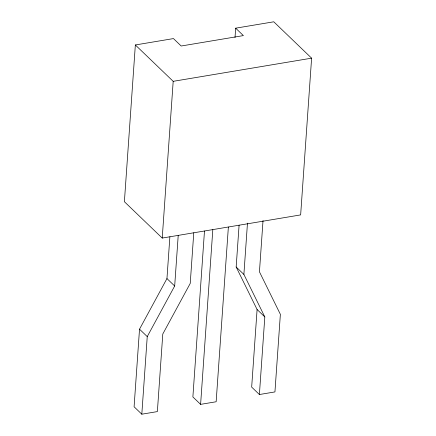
<?xml version="1.0" encoding="UTF-8"?>
<svg xmlns="http://www.w3.org/2000/svg" width="436" height="436" viewBox="0 0 436 436"><rect width="100%" height="100%" fill="white"/><g stroke="black" fill="none" stroke-linecap="round" stroke-linejoin="round"><path stroke-width="0.65" d="M235.663 28.177L243.386 35.599L181.18 46.009L173.457 38.586L135.351 44.963L124.391 201.699L162.23 238.067L300.649 214.904L311.609 58.168L273.77 21.8L235.663 28.177L235.009 37.54M169.882 236.748L166.955 278.582L139.52 329.185L134.092 406.777L141.814 414.2L157.369 411.595L162.792 334.003L190.232 283.4L193.769 232.797M141.814 414.2L147.243 336.608L174.678 286.005L178.22 235.402M162.23 238.067L173.19 81.33L135.351 44.963M204.484 231.031L192.881 396.94L200.604 404.363L216.152 401.758L228.371 227.047M200.604 404.363L212.817 229.652M263.028 220.54L259.442 271.819L280.37 314.329L274.942 391.92L259.393 394.526L264.815 316.934L257.093 309.511L236.165 267.001L239.092 225.167M264.815 316.934L243.888 274.424L247.474 223.145M257.093 309.511L251.67 387.103L259.393 394.526M173.19 81.33L311.609 58.168M236.165 267.001L243.888 274.424M166.955 278.582L174.678 286.005M139.52 329.185L147.243 336.608"/></g></svg>
